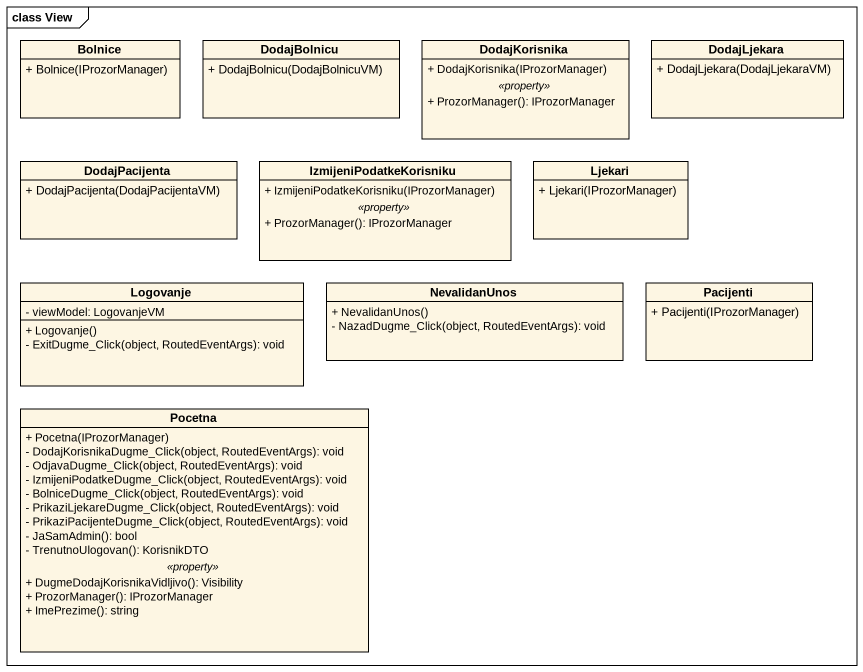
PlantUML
@startuml
mainframe class View
hide circle
hide empty members
skinparam classAttributeIconSize 0
class Bolnice {
  + Bolnice(IProzorManager)
}
class DodajBolnicu {
  + DodajBolnicu(DodajBolnicuVM)
}
class DodajKorisnika {
  + DodajKorisnika(IProzorManager)
  .. <<property>> ..
  + ProzorManager(): IProzorManager
}
class DodajLjekara {
  + DodajLjekara(DodajLjekaraVM)
}
class DodajPacijenta {
  + DodajPacijenta(DodajPacijentaVM)
}
class IzmijeniPodatkeKorisniku {
  + IzmijeniPodatkeKorisniku(IProzorManager)
  .. <<property>> ..
  + ProzorManager(): IProzorManager
}
class Ljekari {
  + Ljekari(IProzorManager)
}
class Logovanje {
  - viewModel: LogovanjeVM
  + Logovanje()
  - ExitDugme_Click(object, RoutedEventArgs): void
}
class NevalidanUnos {
  + NevalidanUnos()
  - NazadDugme_Click(object, RoutedEventArgs): void
}
class Pacijenti {
  + Pacijenti(IProzorManager)
}
class Pocetna {
  + Pocetna(IProzorManager)
  - DodajKorisnikaDugme_Click(object, RoutedEventArgs): void
  - OdjavaDugme_Click(object, RoutedEventArgs): void
  - IzmijeniPodatkeDugme_Click(object, RoutedEventArgs): void
  - BolniceDugme_Click(object, RoutedEventArgs): void
  - PrikaziLjekareDugme_Click(object, RoutedEventArgs): void
  - PrikaziPacijenteDugme_Click(object, RoutedEventArgs): void
  - JaSamAdmin(): bool
  - TrenutnoUlogovan(): KorisnikDTO
  .. <<property>> ..
  + DugmeDodajKorisnikaVidljivo(): Visibility
  + ProzorManager(): IProzorManager
  + ImePrezime(): string
}
@enduml
